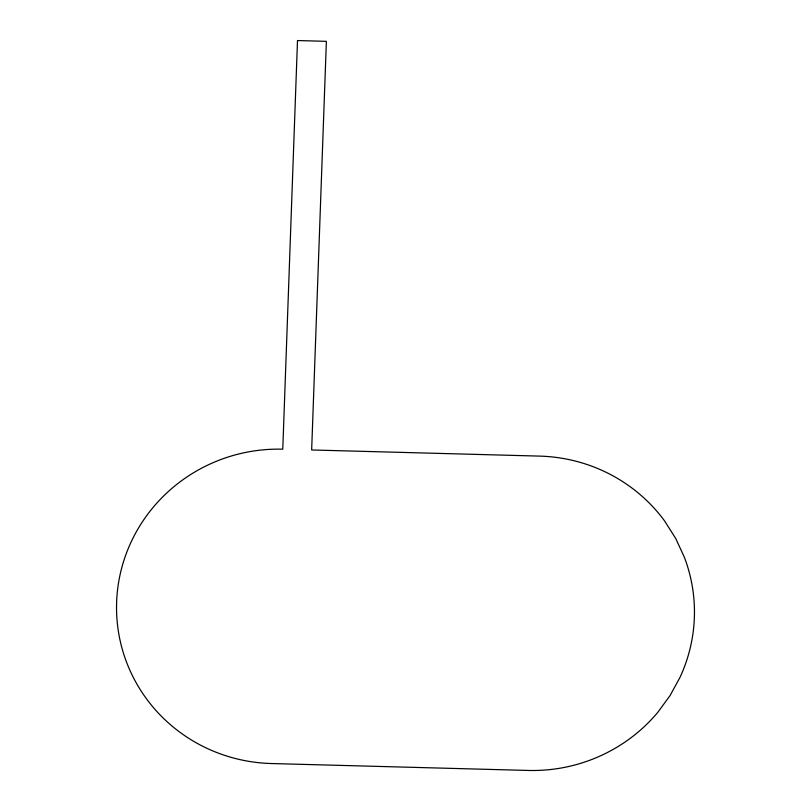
<?xml version="1.0" encoding="UTF-8"?>
<svg xmlns="http://www.w3.org/2000/svg" width="811" height="811" viewBox="0 0 811 811"><rect width="100%" height="100%" fill="white"/><g stroke="black" fill="none" stroke-linecap="round" stroke-linejoin="round"><path stroke-width="1.22" d="M297.495 40.55L282.775 449.193A160.69 157.121 -10.1 0 0 116.632 602.046A160.69 157.121 -10.1 0 0 271.452 763.536L528.225 770.45A160.69 157.121 -10.1 0 0 657.751 712.393L670.038 695.605L679.983 677.418A160.69 157.121 -10.1 0 0 684.312 557.127L675.695 538.433L664.645 521.027A160.69 157.121 -10.1 0 0 539.548 456.106L311.657 449.973L326.377 41.331L297.495 40.55"/></g></svg>
